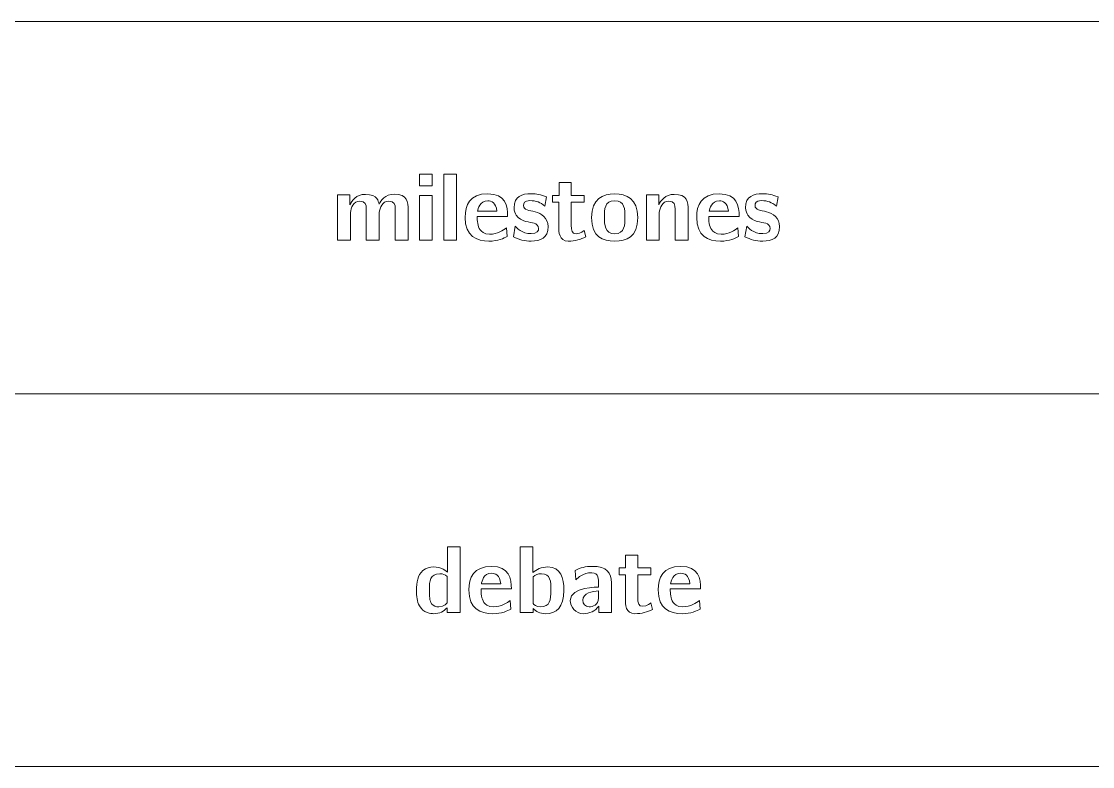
# Model space of a CAD drawing. Header units: inches. Extents: x 0 to 450, y -250 to 0.
# Drawn here: x 301.4 to 373.4, y -250 to -200 of the extents above; entities that cross this region are included whole.
import ezdxf

# ---------------------------------------------------------------- set-up
doc = ezdxf.new("R2010")
doc.units = ezdxf.units.IN
doc.header["$MEASUREMENT"] = 0
doc.layers.add('Raster', color=7, linetype='Continuous')
doc.layers.add('words', color=7, linetype='Continuous')

# ---------------------------------------------------------------- blocks, each defined once
blk = doc.blocks.new('block 50')
at = {"layer": 'words', "color": 250, "lineweight": 18}
for points in [[(328.169, -210.258), (329.02, -210.258), (329.02, -211.033), (328.169, -211.033), (328.169, -210.258)], [(329.794, -210.258), (330.645, -210.258), (330.645, -214.672), (329.794, -214.672), (329.794, -210.258)], [(328.169, -211.674), (329.02, -211.674), (329.02, -214.672), (328.169, -214.672), (328.169, -211.674)]]:
    blk.add_lwpolyline(points, dxfattribs=at)
for points, knots in [([(337.09, -211.674), (337.09, -211.674), (337.535, -211.674), (337.535, -211.674), (337.535, -211.674), (337.535, -210.817), (337.535, -210.817), (337.535, -210.817), (338.348, -210.817), (338.348, -210.817), (338.348, -210.817), (338.348, -211.674), (338.348, -211.674), (338.348, -211.674), (339.218, -211.674), (339.218, -211.674), (339.218, -211.674), (339.218, -212.132), (339.218, -212.132), (339.218, -212.132), (338.348, -212.132), (338.348, -212.132), (338.348, -212.132), (338.348, -213.669), (338.348, -213.669), (338.348, -214.031), (338.411, -214.247), (338.678, -214.247), (339.002, -214.247), (339.199, -214.018), (339.218, -214.018), (339.218, -214.018), (339.332, -214.463), (339.332, -214.463), (338.983, -214.628), (338.621, -214.742), (338.151, -214.742), (337.528, -214.742), (337.516, -214.107), (337.516, -213.77), (337.516, -213.77), (337.516, -212.132), (337.516, -212.132), (337.516, -212.132), (337.09, -212.132), (337.09, -212.132), (337.09, -212.132), (337.09, -211.674), (337.09, -211.674)], [0, 0, 0, 0, 1, 1, 1, 2, 2, 2, 3, 3, 3, 4, 4, 4, 5, 5, 5, 6, 6, 6, 7, 7, 7, 8, 8, 8, 9, 9, 9, 10, 10, 10, 11, 11, 11, 12, 12, 12, 13, 13, 13, 14, 14, 14, 15, 15, 15, 16, 16, 16, 16]), ([(322.657, -211.636), (322.657, -211.636), (323.489, -211.636), (323.489, -211.636), (323.489, -211.636), (323.489, -212.036), (323.489, -212.036), (323.489, -212.036), (323.495, -212.303), (323.495, -212.303), (323.61, -212.043), (323.908, -211.604), (324.531, -211.604), (325.382, -211.604), (325.388, -212.068), (325.452, -212.265), (325.566, -212.024), (325.858, -211.598), (326.468, -211.598), (327.363, -211.598), (327.408, -212.113), (327.408, -212.678), (327.408, -212.767), (327.402, -212.856), (327.402, -212.938), (327.402, -212.938), (327.402, -214.672), (327.402, -214.672), (327.402, -214.672), (326.538, -214.672), (326.538, -214.672), (326.538, -214.672), (326.538, -212.595), (326.538, -212.595), (326.538, -212.29), (326.474, -212.062), (326.106, -212.062), (325.667, -212.062), (325.49, -212.506), (325.464, -212.824), (325.464, -212.824), (325.464, -214.672), (325.464, -214.672), (325.464, -214.672), (324.594, -214.672), (324.594, -214.672), (324.594, -214.672), (324.594, -212.595), (324.594, -212.595), (324.594, -212.29), (324.537, -212.062), (324.162, -212.062), (323.73, -212.062), (323.552, -212.506), (323.527, -212.824), (323.527, -212.824), (323.527, -214.672), (323.527, -214.672), (323.527, -214.672), (322.657, -214.672), (322.657, -214.672), (322.657, -214.672), (322.657, -211.636), (322.657, -211.636)], [0, 0, 0, 0, 1, 1, 1, 2, 2, 2, 3, 3, 3, 4, 4, 4, 5, 5, 5, 6, 6, 6, 7, 7, 7, 8, 8, 8, 9, 9, 9, 10, 10, 10, 11, 11, 11, 12, 12, 12, 13, 13, 13, 14, 14, 14, 15, 15, 15, 16, 16, 16, 17, 17, 17, 18, 18, 18, 19, 19, 19, 20, 20, 20, 21, 21, 21, 21]), ([(332.747, -211.566), (333.941, -211.566), (334.081, -212.386), (334.081, -213.084), (334.081, -213.084), (332.042, -213.084), (332.042, -213.084), (332.042, -213.389), (332.055, -213.726), (332.239, -213.986), (332.315, -214.094), (332.493, -214.279), (332.874, -214.279), (333.414, -214.279), (333.789, -214.018), (333.999, -213.853), (333.999, -213.853), (334.043, -214.431), (334.043, -214.431), (333.833, -214.552), (333.44, -214.742), (332.83, -214.742), (332.01, -214.742), (331.229, -214.425), (331.229, -213.148), (331.229, -212.335), (331.534, -211.566), (332.747, -211.566)], [0, 0, 0, 0, 1, 1, 1, 2, 2, 2, 3, 3, 3, 4, 4, 4, 5, 5, 5, 6, 6, 6, 7, 7, 7, 8, 8, 8, 9, 9, 9, 9]), ([(333.363, -212.741), (333.3, -212.15), (332.995, -212.03), (332.754, -212.03), (332.207, -212.03), (332.099, -212.57), (332.068, -212.741), (332.068, -212.741), (333.363, -212.741), (333.363, -212.741)], [0, 0, 0, 0, 1, 1, 1, 2, 2, 2, 3, 3, 3, 3]), ([(334.595, -213.745), (334.677, -213.828), (335.02, -214.24), (335.662, -214.24), (336.081, -214.24), (336.163, -214.044), (336.163, -213.885), (336.163, -213.707), (336.017, -213.593), (335.865, -213.542), (335.592, -213.453), (335.001, -213.478), (334.658, -212.989), (334.607, -212.906), (334.512, -212.741), (334.512, -212.5), (334.512, -211.712), (335.071, -211.566), (335.643, -211.566), (336.049, -211.566), (336.297, -211.611), (336.697, -211.776), (336.697, -211.776), (336.589, -212.386), (336.589, -212.386), (336.259, -212.138), (336.024, -212.024), (335.566, -212.024), (335.198, -212.024), (335.147, -212.214), (335.147, -212.341), (335.147, -212.684), (335.535, -212.684), (335.922, -212.767), (336.335, -212.856), (336.799, -213.18), (336.799, -213.764), (336.799, -214.545), (336.29, -214.742), (335.668, -214.742), (335.211, -214.742), (334.849, -214.641), (334.474, -214.444), (334.474, -214.444), (334.595, -213.745), (334.595, -213.745)], [0, 0, 0, 0, 1, 1, 1, 2, 2, 2, 3, 3, 3, 4, 4, 4, 5, 5, 5, 6, 6, 6, 7, 7, 7, 8, 8, 8, 9, 9, 9, 10, 10, 10, 11, 11, 11, 12, 12, 12, 13, 13, 13, 14, 14, 14, 15, 15, 15, 15]), ([(341.269, -211.566), (342.056, -211.566), (342.819, -211.903), (342.819, -213.154), (342.819, -214.495), (342.056, -214.742), (341.269, -214.742), (340.481, -214.742), (339.719, -214.495), (339.719, -213.154), (339.719, -211.903), (340.481, -211.566), (341.269, -211.566)], [0, 0, 0, 0, 1, 1, 1, 2, 2, 2, 3, 3, 3, 4, 4, 4, 4]), ([(341.275, -214.247), (341.961, -214.247), (341.955, -213.631), (341.955, -213.142), (341.955, -212.621), (341.955, -212.03), (341.269, -212.03), (340.583, -212.03), (340.583, -212.621), (340.583, -213.142), (340.583, -213.631), (340.589, -214.247), (341.275, -214.247)], [0, 0, 0, 0, 1, 1, 1, 2, 2, 2, 3, 3, 3, 4, 4, 4, 4]), ([(343.396, -211.636), (343.396, -211.636), (344.228, -211.636), (344.228, -211.636), (344.228, -211.636), (344.228, -212.036), (344.228, -212.036), (344.228, -212.036), (344.234, -212.303), (344.234, -212.303), (344.348, -212.036), (344.647, -211.604), (345.269, -211.604), (346.152, -211.604), (346.203, -212.106), (346.203, -212.671), (346.203, -212.76), (346.197, -212.843), (346.197, -212.932), (346.197, -212.932), (346.197, -214.672), (346.197, -214.672), (346.197, -214.672), (345.333, -214.672), (345.333, -214.672), (345.333, -214.672), (345.333, -212.595), (345.333, -212.595), (345.333, -212.297), (345.276, -212.062), (344.901, -212.062), (344.469, -212.062), (344.291, -212.506), (344.266, -212.824), (344.266, -212.824), (344.266, -214.672), (344.266, -214.672), (344.266, -214.672), (343.396, -214.672), (343.396, -214.672), (343.396, -214.672), (343.396, -211.636), (343.396, -211.636)], [0, 0, 0, 0, 1, 1, 1, 2, 2, 2, 3, 3, 3, 4, 4, 4, 5, 5, 5, 6, 6, 6, 7, 7, 7, 8, 8, 8, 9, 9, 9, 10, 10, 10, 11, 11, 11, 12, 12, 12, 13, 13, 13, 14, 14, 14, 14]), ([(348.292, -211.566), (349.486, -211.566), (349.626, -212.386), (349.626, -213.084), (349.626, -213.084), (347.587, -213.084), (347.587, -213.084), (347.587, -213.389), (347.599, -213.726), (347.783, -213.986), (347.86, -214.094), (348.038, -214.279), (348.419, -214.279), (348.959, -214.279), (349.333, -214.018), (349.543, -213.853), (349.543, -213.853), (349.587, -214.431), (349.587, -214.431), (349.378, -214.552), (348.984, -214.742), (348.374, -214.742), (347.555, -214.742), (346.774, -214.425), (346.774, -213.148), (346.774, -212.335), (347.078, -211.566), (348.292, -211.566)], [0, 0, 0, 0, 1, 1, 1, 2, 2, 2, 3, 3, 3, 4, 4, 4, 5, 5, 5, 6, 6, 6, 7, 7, 7, 8, 8, 8, 9, 9, 9, 9]), ([(348.908, -212.741), (348.844, -212.15), (348.539, -212.03), (348.298, -212.03), (347.752, -212.03), (347.644, -212.57), (347.612, -212.741), (347.612, -212.741), (348.908, -212.741), (348.908, -212.741)], [0, 0, 0, 0, 1, 1, 1, 2, 2, 2, 3, 3, 3, 3]), ([(350.139, -213.745), (350.222, -213.828), (350.564, -214.24), (351.206, -214.24), (351.625, -214.24), (351.708, -214.044), (351.708, -213.885), (351.708, -213.707), (351.562, -213.593), (351.409, -213.542), (351.136, -213.453), (350.546, -213.478), (350.203, -212.989), (350.152, -212.906), (350.056, -212.741), (350.056, -212.5), (350.056, -211.712), (350.615, -211.566), (351.187, -211.566), (351.594, -211.566), (351.841, -211.611), (352.242, -211.776), (352.242, -211.776), (352.134, -212.386), (352.134, -212.386), (351.803, -212.138), (351.568, -212.024), (351.111, -212.024), (350.742, -212.024), (350.692, -212.214), (350.692, -212.341), (350.692, -212.684), (351.079, -212.684), (351.467, -212.767), (351.879, -212.856), (352.343, -213.18), (352.343, -213.764), (352.343, -214.545), (351.835, -214.742), (351.213, -214.742), (350.755, -214.742), (350.393, -214.641), (350.018, -214.444), (350.018, -214.444), (350.139, -213.745), (350.139, -213.745)], [0, 0, 0, 0, 1, 1, 1, 2, 2, 2, 3, 3, 3, 4, 4, 4, 5, 5, 5, 6, 6, 6, 7, 7, 7, 8, 8, 8, 9, 9, 9, 10, 10, 10, 11, 11, 11, 12, 12, 12, 13, 13, 13, 14, 14, 14, 15, 15, 15, 15])]:
    blk.add_open_spline(points, degree=3, knots=knots, dxfattribs=at)
blk = doc.blocks.new('block 51')
at = {"layer": 'words', "color": 250, "lineweight": 18}
for points, knots in [([(328.397, -236.846), (328.594, -236.674), (328.861, -236.604), (329.128, -236.604), (329.528, -236.604), (329.826, -236.763), (330.049, -236.954), (330.049, -236.954), (330.049, -235.258), (330.049, -235.258), (330.049, -235.258), (330.9, -235.258), (330.9, -235.258), (330.9, -235.258), (330.9, -239.672), (330.9, -239.672), (330.9, -239.672), (330.03, -239.672), (330.03, -239.672), (330.03, -239.672), (330.03, -239.342), (330.03, -239.342), (329.795, -239.577), (329.522, -239.742), (329.121, -239.742), (328.924, -239.742), (328.435, -239.704), (328.162, -239.215), (328.003, -238.923), (327.959, -238.58), (327.959, -238.161), (327.959, -237.665), (328.035, -237.144), (328.397, -236.846)], [0, 0, 0, 0, 1, 1, 1, 2, 2, 2, 3, 3, 3, 4, 4, 4, 5, 5, 5, 6, 6, 6, 7, 7, 7, 8, 8, 8, 9, 9, 9, 10, 10, 10, 11, 11, 11, 11]), ([(334.918, -235.258), (334.918, -235.258), (335.77, -235.258), (335.77, -235.258), (335.77, -235.258), (335.77, -236.979), (335.77, -236.979), (336.017, -236.776), (336.347, -236.604), (336.786, -236.604), (337.643, -236.604), (337.859, -237.348), (337.859, -238.186), (337.859, -239.304), (337.357, -239.742), (336.602, -239.742), (336.233, -239.742), (335.992, -239.596), (335.788, -239.393), (335.788, -239.393), (335.788, -239.672), (335.788, -239.672), (335.788, -239.672), (334.918, -239.672), (334.918, -239.672), (334.918, -239.672), (334.918, -235.258), (334.918, -235.258)], [0, 0, 0, 0, 1, 1, 1, 2, 2, 2, 3, 3, 3, 4, 4, 4, 5, 5, 5, 6, 6, 6, 7, 7, 7, 8, 8, 8, 9, 9, 9, 9]), ([(341.56, -236.674), (341.56, -236.674), (342.005, -236.674), (342.005, -236.674), (342.005, -236.674), (342.005, -235.817), (342.005, -235.817), (342.005, -235.817), (342.818, -235.817), (342.818, -235.817), (342.818, -235.817), (342.818, -236.674), (342.818, -236.674), (342.818, -236.674), (343.688, -236.674), (343.688, -236.674), (343.688, -236.674), (343.688, -237.132), (343.688, -237.132), (343.688, -237.132), (342.818, -237.132), (342.818, -237.132), (342.818, -237.132), (342.818, -238.669), (342.818, -238.669), (342.818, -239.031), (342.882, -239.247), (343.148, -239.247), (343.472, -239.247), (343.669, -239.018), (343.688, -239.018), (343.688, -239.018), (343.802, -239.463), (343.802, -239.463), (343.453, -239.628), (343.091, -239.742), (342.621, -239.742), (341.999, -239.742), (341.986, -239.107), (341.986, -238.77), (341.986, -238.77), (341.986, -237.132), (341.986, -237.132), (341.986, -237.132), (341.56, -237.132), (341.56, -237.132), (341.56, -237.132), (341.56, -236.674), (341.56, -236.674)], [0, 0, 0, 0, 1, 1, 1, 2, 2, 2, 3, 3, 3, 4, 4, 4, 5, 5, 5, 6, 6, 6, 7, 7, 7, 8, 8, 8, 9, 9, 9, 10, 10, 10, 11, 11, 11, 12, 12, 12, 13, 13, 13, 14, 14, 14, 15, 15, 15, 16, 16, 16, 16]), ([(333.001, -236.566), (334.195, -236.566), (334.335, -237.386), (334.335, -238.084), (334.335, -238.084), (332.296, -238.084), (332.296, -238.084), (332.296, -238.389), (332.309, -238.726), (332.493, -238.986), (332.569, -239.094), (332.747, -239.279), (333.128, -239.279), (333.668, -239.279), (334.043, -239.018), (334.252, -238.853), (334.252, -238.853), (334.297, -239.431), (334.297, -239.431), (334.087, -239.552), (333.694, -239.742), (333.084, -239.742), (332.264, -239.742), (331.483, -239.425), (331.483, -238.148), (331.483, -237.335), (331.788, -236.566), (333.001, -236.566)], [0, 0, 0, 0, 1, 1, 1, 2, 2, 2, 3, 3, 3, 4, 4, 4, 5, 5, 5, 6, 6, 6, 7, 7, 7, 8, 8, 8, 9, 9, 9, 9]), ([(340.183, -237.957), (340.183, -237.957), (340.183, -237.697), (340.183, -237.697), (340.177, -237.494), (340.215, -236.992), (339.726, -236.992), (339.122, -236.992), (338.83, -237.322), (338.671, -237.475), (338.671, -237.475), (338.621, -236.839), (338.621, -236.839), (339.002, -236.649), (339.3, -236.566), (339.751, -236.566), (340.748, -236.566), (341.047, -237.004), (341.047, -237.671), (341.047, -237.671), (341.047, -239.672), (341.047, -239.672), (341.047, -239.672), (340.196, -239.672), (340.196, -239.672), (340.196, -239.672), (340.196, -239.234), (340.196, -239.234), (339.973, -239.564), (339.567, -239.742), (339.173, -239.742), (338.633, -239.742), (338.29, -239.291), (338.29, -238.853), (338.29, -237.9), (340.177, -237.976), (340.183, -237.957)], [0, 0, 0, 0, 1, 1, 1, 2, 2, 2, 3, 3, 3, 4, 4, 4, 5, 5, 5, 6, 6, 6, 7, 7, 7, 8, 8, 8, 9, 9, 9, 10, 10, 10, 11, 11, 11, 12, 12, 12, 12]), ([(345.707, -236.566), (346.901, -236.566), (347.041, -237.386), (347.041, -238.084), (347.041, -238.084), (345.002, -238.084), (345.002, -238.084), (345.002, -238.389), (345.015, -238.726), (345.199, -238.986), (345.275, -239.094), (345.453, -239.279), (345.834, -239.279), (346.374, -239.279), (346.749, -239.018), (346.959, -238.853), (346.959, -238.853), (347.003, -239.431), (347.003, -239.431), (346.793, -239.552), (346.4, -239.742), (345.79, -239.742), (344.971, -239.742), (344.189, -239.425), (344.189, -238.148), (344.189, -237.335), (344.494, -236.566), (345.707, -236.566)], [0, 0, 0, 0, 1, 1, 1, 2, 2, 2, 3, 3, 3, 4, 4, 4, 5, 5, 5, 6, 6, 6, 7, 7, 7, 8, 8, 8, 9, 9, 9, 9]), ([(328.981, -239.075), (329.096, -239.215), (329.286, -239.285), (329.464, -239.285), (329.845, -239.285), (330.011, -239.024), (330.03, -239.018), (330.03, -239.018), (330.03, -237.246), (330.03, -237.246), (329.871, -237.125), (329.738, -237.062), (329.54, -237.062), (328.867, -237.062), (328.829, -237.589), (328.829, -238.084), (328.829, -238.599), (328.835, -238.885), (328.981, -239.075)], [0, 0, 0, 0, 1, 1, 1, 2, 2, 2, 3, 3, 3, 4, 4, 4, 5, 5, 5, 6, 6, 6, 6]), ([(333.617, -237.741), (333.554, -237.15), (333.249, -237.03), (333.007, -237.03), (332.461, -237.03), (332.353, -237.57), (332.322, -237.741), (332.322, -237.741), (333.617, -237.741), (333.617, -237.741)], [0, 0, 0, 0, 1, 1, 1, 2, 2, 2, 3, 3, 3, 3]), ([(336.278, -239.279), (336.938, -239.279), (336.989, -238.796), (336.989, -238.199), (336.989, -237.57), (336.976, -237.062), (336.347, -237.062), (336.112, -237.062), (335.954, -237.144), (335.788, -237.271), (335.788, -237.271), (335.788, -239.056), (335.788, -239.056), (335.846, -239.113), (335.986, -239.279), (336.278, -239.279)], [0, 0, 0, 0, 1, 1, 1, 2, 2, 2, 3, 3, 3, 4, 4, 4, 5, 5, 5, 5]), ([(346.323, -237.741), (346.26, -237.15), (345.955, -237.03), (345.714, -237.03), (345.167, -237.03), (345.059, -237.57), (345.028, -237.741), (345.028, -237.741), (346.323, -237.741), (346.323, -237.741)], [0, 0, 0, 0, 1, 1, 1, 2, 2, 2, 3, 3, 3, 3]), ([(339.567, -239.279), (339.77, -239.279), (340.183, -239.164), (340.183, -238.694), (340.183, -238.694), (340.183, -238.218), (340.183, -238.218), (339.777, -238.249), (339.129, -238.338), (339.129, -238.84), (339.129, -239.075), (339.3, -239.279), (339.567, -239.279)], [0, 0, 0, 0, 1, 1, 1, 2, 2, 2, 3, 3, 3, 4, 4, 4, 4])]:
    blk.add_open_spline(points, degree=3, knots=knots, dxfattribs=at)

msp = doc.modelspace()

# ---------------------------------------------------------------- linework, layer by layer
at = {"layer": 'Raster', "color": 250, "lineweight": 18}
for points in [[(0, -200), (450, -200)], [(0, -225), (450, -225)], [(0, -250), (450, -250)]]:
    msp.add_lwpolyline(points, dxfattribs=at)

# ---------------------------------------------------------------- block references
at = {"layer": 'words'}
for name in ['block 50', 'block 51']:
    msp.add_blockref(name, (0, 0), dxfattribs=at)

doc.saveas('drawing.dxf')
